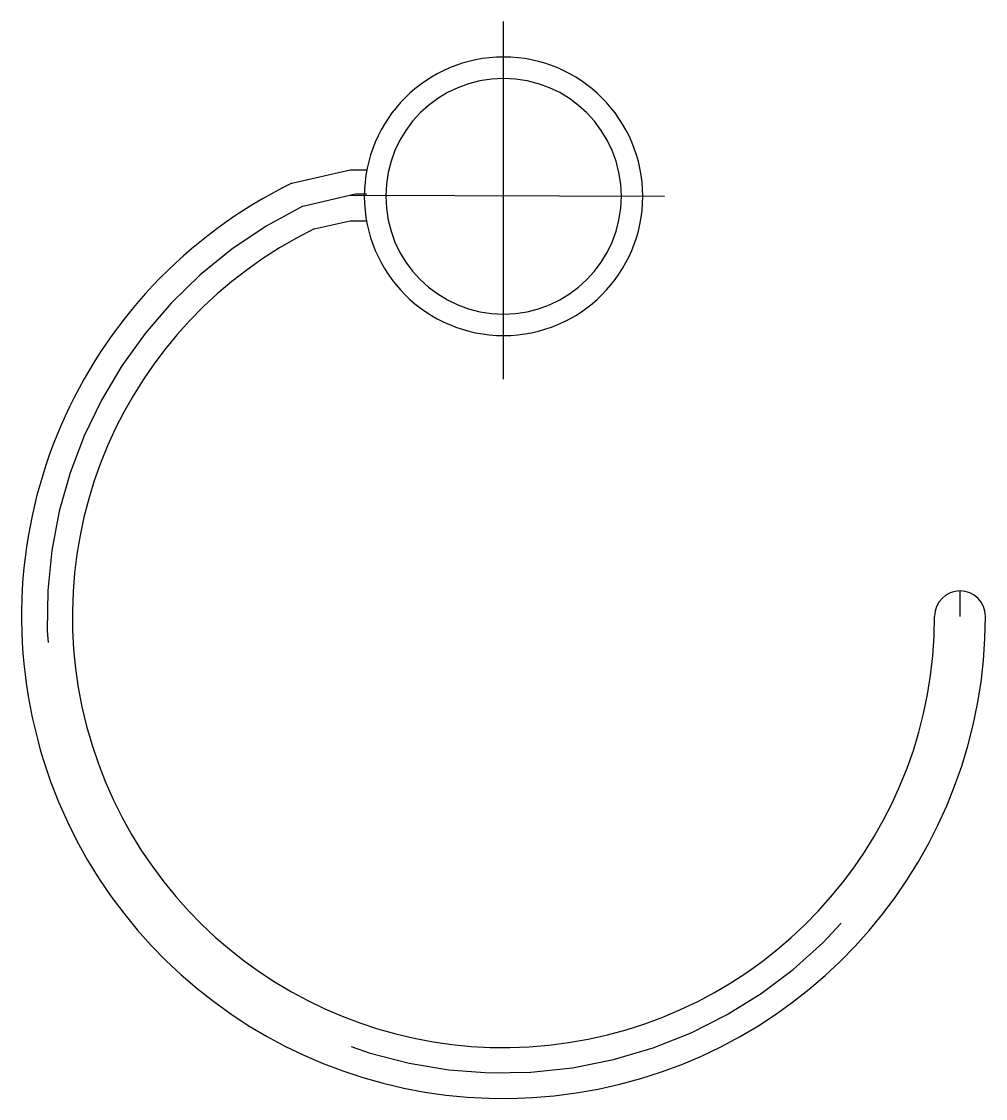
# Model space of a CAD drawing. Extents: x -0.791 to -0.61, y 317.247 to 317.448.
import ezdxf

# ---------------------------------------------------------------- set-up
doc = ezdxf.new("R2010")
doc.units = 0
doc.header["$LTSCALE"] = 0.2
doc.header["$MEASUREMENT"] = 0
doc.linetypes.add('AXES', pattern=[0.54, 0.3, -0.08, 0.08, -0.08])
doc.linetypes.add('CONTINU', pattern=[0])
doc.layers.get('0').update_dxf_attribs({"linetype": 'CONTINUOUS'})
doc.layers.add('DECA_EIXOS', color=5, linetype='AXES')

msp = doc.modelspace()

# ---------------------------------------------------------------- linework, layer by layer
at = {"linetype": 'CONTINU'}
for points in [[(-0.70049, 317.44095, 1), (-0.70049, 317.38895)], [(-0.70049, 317.38895, 1), (-0.70049, 317.44095)], [(-0.70049, 317.43695, 1), (-0.70049, 317.39295)], [(-0.70049, 317.39295, 1), (-0.70049, 317.43695)], [(-0.74003, 317.41737, 1.803065), (-0.61049, 317.33652)], [(-0.73586, 317.40884, 1.802939), (-0.61999, 317.33652)], [(-0.61049, 317.33652, 0.999993), (-0.61999, 317.33652)]]:
    msp.add_lwpolyline(points, format="xyb", dxfattribs=at)
for points in [[(-0.74003, 317.41737), (-0.72916, 317.41989)], [(-0.72916, 317.41989), (-0.72602, 317.41989)], [(-0.73586, 317.40884), (-0.72916, 317.41039)], [(-0.72916, 317.41039), (-0.72609, 317.41039)]]:
    msp.add_lwpolyline(points, dxfattribs=at)
at = {"layer": 'DECA_EIXOS'}
for points in [[(-0.70049, 317.38081), (-0.70049, 317.44757)], [(-0.73794, 317.41311), (-0.72812, 317.41538)], [(-0.72922, 317.41513), (-0.67041, 317.41495)], [(-0.72812, 317.41538), (-0.72602, 317.41538)], [(-0.61524, 317.33652), (-0.61524, 317.34127)]]:
    msp.add_lwpolyline(points, dxfattribs=at)
msp.add_lwpolyline([(-0.73794, 317.41311, 1.802935), (-0.61524, 317.33652)], format="xyb", dxfattribs=at)

doc.saveas('drawing.dxf')
